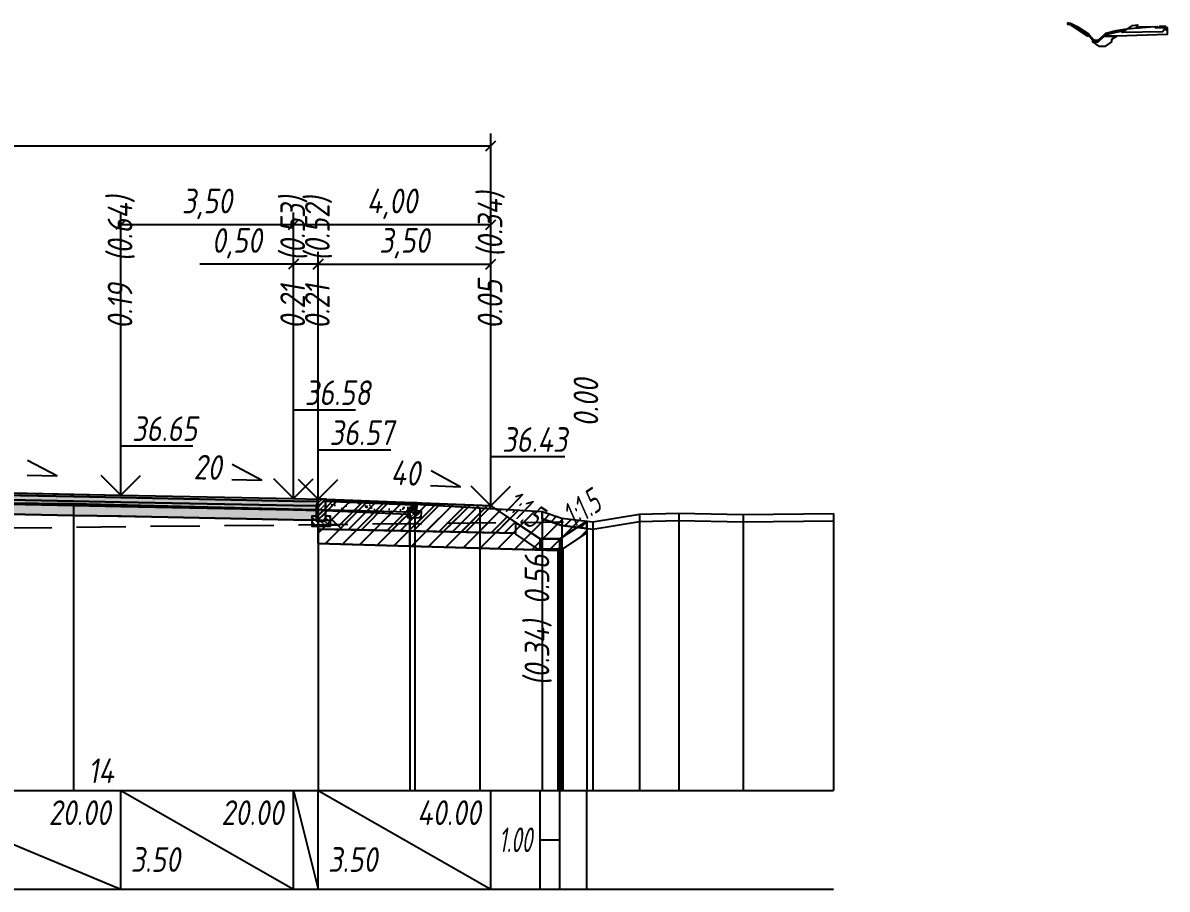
# Model space of a CAD drawing. Extents: x -717 to 1451, y -133302 to 233.
# Drawn here: x -192.4 to -76.5, y -111050.1 to -110962.2 of the extents above; entities that cross this region are included whole.
import ezdxf
from ezdxf.enums import TextEntityAlignment as Align

# ---------------------------------------------------------------- set-up
doc = ezdxf.new("R2010")
doc.units = 0
doc.linetypes.add('штриховая', pattern=[0.75, 0.5, -0.25])
for name, color, linetype in [('Интерполированный поперечник', 2, 'Continuous'), ('КОД_399', 252, 'Continuous'), ('Код_514', 1, 'Continuous'), ('Контур_0', 7, 'Continuous'), ('Контур_2521', 7, 'Continuous'), ('Контур_2564', 7, 'Continuous'), ('Контур_2660', 7, 'Continuous'), ('Контур_2665', 7, 'Continuous'), ('Контур_400', 7, 'Continuous'), ('Контур_508', 7, 'Continuous'), ('Контур_512', 7, 'Continuous'), ('Контур_513', 7, 'Continuous'), ('Контур_818', 7, 'Continuous'), ('Красный поперечник', 1, 'Continuous'), ('Объём_2501', 7, 'Continuous'), ('Объём_2564', 7, 'Continuous'), ('Объём_2650', 7, 'Continuous'), ('Объём_2660', 7, 'Continuous'), ('Объём_2661', 7, 'Continuous'), ('Объём_2662', 7, 'Continuous'), ('Объём_2663', 7, 'Continuous'), ('Объём_2664', 7, 'Continuous'), ('Объём_2665', 7, 'Continuous'), ('Объём_2666', 7, 'Continuous'), ('Объём_2667', 7, 'Continuous'), ('Объём_2668', 7, 'Continuous'), ('Объём_2669', 7, 'Continuous'), ('Объём_2675', 7, 'Continuous'), ('Откосы', 7, 'Continuous'), ('Отметки покрытия', 7, 'Continuous'), ('Рабочие отметки', 7, 'Continuous'), ('Рабочие отметки доп.', 7, 'Continuous'), ('Слои выравнивания', 7, 'Continuous'), ('Таблица', 7, 'Continuous'), ('Уклоны проезжей части', 7, 'Continuous'), ('Черный поперечник', 3, 'Continuous')]:
    doc.layers.add(name, color=color, linetype=linetype)
for name, color, linetype, true_color in [('Контур_2540', 2, 'Continuous', 0xffff00), ('Контур_2560', 2, 'Continuous', 0xffff00), ('Контур_2561', 7, 'Continuous', 0xff8040), ('Контур_2562', 3, 'Continuous', 0x00ff00), ('Контур_2563', 7, 'Continuous', 0xff8000), ('Контур_2570', 7, 'Continuous', 0x80ff00), ('Контур_2583', 3, 'Continuous', 0x00ff00), ('Контур_2584', 3, 'Continuous', 0x00ff00), ('Контур_2725', 7, 'Continuous', 0x323232), ('Контур_2736', 4, 'Continuous', 0x00ffff), ('Контур_2737', 4, 'Continuous', 0x00ffff), ('Контур_2738', 4, 'Continuous', 0x00ffff), ('Контур_2739', 4, 'Continuous', 0x00ffff), ('Контур_2741', 4, 'Continuous', 0x00ffff), ('Контур_2742', 4, 'Continuous', 0x00ffff), ('Контур_2743', 4, 'Continuous', 0x00ffff), ('Контур_2744', 7, 'Continuous', 0xa4ffff), ('Контур_2745', 7, 'Continuous', 0xa4ffff), ('Контур_2747', 4, 'Continuous', 0x00ffff), ('Контур_2748', 4, 'Continuous', 0x00ffff), ('Контур_2749', 4, 'Continuous', 0x00ffff), ('Контур_2750', 4, 'Continuous', 0x00ffff), ('Контур_2751', 4, 'Continuous', 0x00ffff), ('Контур_2752', 4, 'Continuous', 0x00ffff), ('Контур_2760', 7, 'Continuous', 0x323232), ('Контур_2761', 7, 'Continuous', 0x323232), ('Контур_2762', 7, 'Continuous', 0x323232), ('Контур_2763', 7, 'Continuous', 0x323232), ('Контур_402', 7, 'Continuous', 0xff6464), ('Контур_703', 4, 'Continuous', 0x00ffff), ('Контур_705', 4, 'Continuous', 0x00ffff), ('Контур_707', 4, 'Continuous', 0x00ffff), ('Контур_720', 131, 'Continuous', 0xaaffff), ('Объём_2520', 7, 'Continuous', 0x80ffff), ('Объём_2540', 2, 'Continuous', 0xffff00), ('Объём_2560', 2, 'Continuous', 0xffff00), ('Объём_2561', 7, 'Continuous', 0xff8040), ('Объём_2562', 3, 'Continuous', 0x00ff00), ('Объём_2563', 7, 'Continuous', 0xff8000), ('Объём_2570', 7, 'Continuous', 0x80ff00), ('Объём_2583', 3, 'Continuous', 0x00ff00), ('Объём_2584', 3, 'Continuous', 0x00ff00), ('Объём_2594', 3, 'Continuous', 0x00ff00), ('Объём_2598', 3, 'Continuous', 0x00ff00), ('Объём_2600', 7, 'Continuous', 0x808000), ('Объём_2620', 2, 'Continuous', 0xffff00), ('Объём_2746', 2, 'Continuous', 0xffff00)]:
    doc.layers.add(name, color=color, linetype=linetype, true_color=true_color)
doc.styles.get("Standard").update_dxf_attribs({"font": 'txt', "height": 2.5})
doc.styles.add('М', font='romand.shx', dxfattribs={"width": 0.8, "oblique": 10, "height": 2.5})
doc.dimstyles.new('ISO-25', dxfattribs={"dimtxt": 2.5, "dimasz": 2.5, "dimexe": 1.25, "dimexo": 0.625, "dimtad": 1, "dimtxsty": 'Standard', "dimcen": 2.5, "dimadec": 0, "dimazin": 0, "dimtfac": 1, "dimtmove": 0, "dimatfit": 3, "dimfxl": 1, "dimarcsym": 0})
pattern_1 = [(45, (-386.9157, 53.9491), (-0.898025612, 0.898025612), [])]

# ---------------------------------------------------------------- blocks, each defined once
blk = doc.blocks.new('_Oblique')
at = {"color": 0, "linetype": 'ByBlock', "lineweight": -2}
blk.add_line((-0.5, -0.5), (0.5, 0.5), dxfattribs=at)
blk = doc.blocks.new('*D2272')
at = {"color": 0, "lineweight": -2, "transparency": 16777216}
for p, q in [((-162.51, -111009.94), (-162.51, -110985.44)), ((-145.01, -111010.64), (-145.01, -110985.44)), ((-162.51, -110986.69), (-145.01, -110986.69))]:
    blk.add_line(p, q, dxfattribs=at)
at = {"layer": 'Defpoints', "color": 0, "transparency": 16777216}
for p in [(-145.01, -110986.69), (-162.51, -111010.57), (-145.01, -111011.27)]:
    blk.add_point(p, dxfattribs=at)
at = {"color": 0, "lineweight": -2, "transparency": 16777216, "rotation": 180}
blk.add_blockref('_Oblique', (-162.51, -110986.69), dxfattribs=at)
at = {"color": 0, "lineweight": -2, "transparency": 16777216}
blk.add_blockref('_Oblique', (-145.01, -110986.69), dxfattribs=at)
at = {"color": 0, "transparency": 16777216, "insert": (-153.76, -110984.58), "char_height": 2.5, "width": 9.5833, "attachment_point": 5, "style": 'М'}
blk.add_mtext('3,50', dxfattribs=at)
blk = doc.blocks.new('*D2274')
at = {"color": 0, "lineweight": -2, "transparency": 16777216}
for p, q in [((-165.01, -111009.89), (-165.01, -110985.44)), ((-162.51, -111009.94), (-162.51, -110985.44)), ((-165.01, -110986.69), (-174.49, -110986.69)), ((-162.51, -110986.69), (-165.01, -110986.69))]:
    blk.add_line(p, q, dxfattribs=at)
at = {"layer": 'Defpoints', "color": 0, "transparency": 16777216}
for p in [(-162.51, -110986.69), (-165.01, -111010.52), (-162.51, -111010.57)]:
    blk.add_point(p, dxfattribs=at)
at = {"color": 0, "lineweight": -2, "transparency": 16777216, "rotation": 180}
blk.add_blockref('_Oblique', (-165.01, -110986.69), dxfattribs=at)
at = {"color": 0, "lineweight": -2, "transparency": 16777216}
blk.add_blockref('_Oblique', (-162.51, -110986.69), dxfattribs=at)
at = {"color": 0, "transparency": 16777216, "insert": (-170.73, -110984.58), "char_height": 2.5, "width": 9.1667, "attachment_point": 5, "style": 'М'}
blk.add_mtext('0,50', dxfattribs=at)
blk = doc.blocks.new('*D2276')
at = {"color": 0, "lineweight": -2, "transparency": 16777216}
for p, q in [((-182.51, -111009.54), (-182.51, -110981.44)), ((-165.01, -111009.89), (-165.01, -110981.44)), ((-165.01, -110982.69), (-182.51, -110982.69))]:
    blk.add_line(p, q, dxfattribs=at)
at = {"layer": 'Defpoints', "color": 0, "transparency": 16777216}
for p in [(-182.51, -110982.69), (-182.51, -111010.17), (-165.01, -111010.52)]:
    blk.add_point(p, dxfattribs=at)
at = {"color": 0, "lineweight": -2, "transparency": 16777216, "rotation": 180}
blk.add_blockref('_Oblique', (-182.51, -110982.69), dxfattribs=at)
at = {"color": 0, "lineweight": -2, "transparency": 16777216}
blk.add_blockref('_Oblique', (-165.01, -110982.69), dxfattribs=at)
at = {"color": 0, "transparency": 16777216, "insert": (-173.76, -110980.58), "char_height": 2.5, "width": 9.5833, "attachment_point": 5, "style": 'М'}
blk.add_mtext('3,50', dxfattribs=at)
blk = doc.blocks.new('*D2277')
at = {"color": 0, "lineweight": -2, "transparency": 16777216}
for p, q in [((-165.01, -111009.89), (-165.01, -110981.44)), ((-145.01, -111010.64), (-145.01, -110981.44)), ((-145.01, -110982.69), (-165.01, -110982.69))]:
    blk.add_line(p, q, dxfattribs=at)
at = {"layer": 'Defpoints', "color": 0, "transparency": 16777216}
for p in [(-165.01, -110982.69), (-165.01, -111010.52), (-145.01, -111011.27)]:
    blk.add_point(p, dxfattribs=at)
at = {"color": 0, "lineweight": -2, "transparency": 16777216, "rotation": 180}
blk.add_blockref('_Oblique', (-165.01, -110982.69), dxfattribs=at)
at = {"color": 0, "lineweight": -2, "transparency": 16777216}
blk.add_blockref('_Oblique', (-145.01, -110982.69), dxfattribs=at)
at = {"color": 0, "transparency": 16777216, "insert": (-155.01, -110980.58), "char_height": 2.5, "width": 9.1667, "attachment_point": 5, "style": 'М'}
blk.add_mtext('4,00', dxfattribs=at)
blk = doc.blocks.new('*D2279')
at = {"color": 0, "lineweight": -2, "transparency": 16777216}
for p, q in [((-257.47, -111010.22), (-257.47, -110973.44)), ((-145.01, -111010.64), (-145.01, -110973.44)), ((-257.47, -110974.69), (-145.01, -110974.69))]:
    blk.add_line(p, q, dxfattribs=at)
at = {"layer": 'Defpoints', "color": 0, "transparency": 16777216}
for p in [(-145.01, -110974.69), (-257.47, -111010.85), (-145.01, -111011.27)]:
    blk.add_point(p, dxfattribs=at)
at = {"color": 0, "lineweight": -2, "transparency": 16777216, "rotation": 180}
blk.add_blockref('_Oblique', (-257.47, -110974.69), dxfattribs=at)
at = {"color": 0, "lineweight": -2, "transparency": 16777216}
blk.add_blockref('_Oblique', (-145.01, -110974.69), dxfattribs=at)
at = {"color": 0, "transparency": 16777216, "insert": (-201.24, -110972.58), "char_height": 2.5, "width": 12.5, "attachment_point": 5, "style": 'М'}
blk.add_mtext('22,49', dxfattribs=at)
blk = doc.blocks.new('Тротуар1')
at = {"linetype": 'Continuous', "lineweight": 13}
h = blk.add_hatch(dxfattribs=at)
h.set_pattern_fill('ANSI35', scale=5, angle=90)
h.set_pattern_definition([(135, (-1541.6927, -4801.9416), (-0.88388348, -0.88388348), []), (135, (-1541.6927, -4801.0577), (-0.88388348, -0.88388348), [1.5625, -0.3125, 0, -0.3125])])
h.paths.add_polyline_path([(-16.72, -1.24), (-17.72, -1.24), (-17.72, -2.24), (-18.52, -2.24), (-18.52, -1.85), (-19.52, -1.89), (-19.52, -3.24), (-16.72, -3.24)])
h = blk.add_hatch(dxfattribs=at)
h.set_pattern_fill('ANSI35', scale=5)
h.set_pattern_definition([(45, (-1541.6927, -4800.4416), (-0.88388348, 0.88388348), []), (45, (-1540.8088, -4800.4416), (-0.88388348, 0.88388348), [1.5625, -0.3125, 0, -0.3125])])
h.paths.add_polyline_path([(-17.72, -0.24), (-18.52, -0.24), (-18.52, -2.24), (-17.72, -2.24)])
at = {"linetype": 'Continuous'}
h = blk.add_hatch(dxfattribs=at)
h.set_pattern_fill('ANSI31', color=256, scale=15, angle=45, style=0)
h.set_pattern_definition([(90, (-1932.1888, -4954.235), (-1.875, 3e-16), [])])
h.paths.add_polyline_path([(0, 0), (-17.72, -0.24), (-17.71, -0.63), (-11.04, -0.58), (0, -0.4)])
at = {"layer": 'КОД_399'}
h = blk.add_hatch(dxfattribs=at)
h.set_pattern_fill('AR-CONC', scale=0.7, angle=45, style=0)
h.set_pattern_definition([(95, (-1932.189, -4954.235), (3.860864, 3.2396496), [0.525, -5.775]), (40, (-1932.189, -4954.235), (-4.409945, 3.036377), [0.42, -4.62]), (145.45144, (-1931.867, -4953.965), (-0.549081, 6.2760265), [0.4461813, -4.907995]), (91.1842, (-1933.179, -4953.245), (6.101854, 4.4632964), [0.7875, -8.6625]), (141.63564, (-1932.67, -4952.873), (-0.1953, 9.447982), [0.669272, -7.361996]), (36.18416, (-1933.179, -4953.245), (-0.1953, 9.447982), [0.63, -6.93]), (66, (-1932.4363, -4952.9975), (4.947401, 0.9616773), [0.525, -5.775]), (11, (-1932.4363, -4952.9975), (-2.38496, 4.793659), [0.42, -4.62]), (116.45144, (-1932.024, -4952.9174), (2.562441, 5.7553363), [0.4461813, -4.907995]), (82.5, (-1932.1888, -4954.235), (-1.5875523, 1.7079287), [0, -4.564, 0, -4.69, 0, -4.6375]), (52.5, (-1932.1888, -4954.235), (-0.6501106, 3.2543661), [0, -2.674, 0, -4.459, 0, -1.7675]), (12.5, (-1933.2926, -4955.3388), (2.7539272, 2.5306453), [0, -1.75, 0, -5.46, 0, -7.245]), (2.5, (-1933.7876, -4955.8337), (2.3911299, 3.3821186), [0, -2.275, 0, -3.626, 0, -5.145])])
h.paths.add_polyline_path([(0, -0.4), (-17.71, -0.63), (-17.72, -1.24), (-16.71, -1.24), (-16.72, -2.62), (-0.07, -2.41)])
at = {"linetype": 'Continuous'}
blk.add_lwpolyline([(-17.72, -1.24), (-16.72, -1.24), (-16.72, -3.24), (-19.52, -3.24), (-19.52, -1.89), (-18.52, -1.85)], dxfattribs=at)
at = {"color": 7, "lineweight": 30}
for points in [[(-18.52, -0.24), (-18.52, -2.24), (-17.72, -2.24), (-17.72, -0.24), (-18.52, -0.24)], [(-8.6, -0.53), (0, -0.4)]]:
    blk.add_lwpolyline(points, dxfattribs=at)
for points in [[(0, 0), (-17.72, -0.24), (-17.72, -0.63), (0, -0.4)], [(0, -0.4), (-17.71, -0.63), (-17.72, -1.24), (-16.71, -1.24), (-16.72, -2.62), (-0.07, -2.39)]]:
    blk.add_lwpolyline(points, close=True)
blk = doc.blocks.new('БР100.30.18')
at = {"linetype": 'Continuous', "lineweight": 13}
h = blk.add_hatch(dxfattribs=at)
h.set_pattern_fill('ANSI35', scale=5)
h.set_pattern_definition([(45, (-1504.996, -4799.2297), (-0.88388348, 0.88388348), []), (45, (-1504.1121, -4799.2297), (-0.88388348, 0.88388348), [1.5625, -0.3125, 0, -0.3125])])
h.paths.add_polyline_path([(0.3, 3.47), (1.8, 3.47), (1.8, -1.03), (0, -1.03), (0, 1.97)])
h = blk.add_hatch(dxfattribs=at)
h.set_pattern_fill('ANSI35', scale=5, angle=90)
h.set_pattern_definition([(135, (-1504.996, -4800.7297), (-0.88388348, -0.88388348), []), (135, (-1504.996, -4799.8458), (-0.88388348, -0.88388348), [1.5625, -0.3125, 0, -0.3125])])
h.paths.add_polyline_path([(-1, -0.03), (0, -0.03), (0, -1.03), (1.8, -1.03), (1.8, -0.03), (2.8, -0.03), (2.8, -2.03), (-1, -2.03)])
at = {"color": 7, "lineweight": 30}
blk.add_lwpolyline([(1.8, -1.03), (0, -1.03), (0, 1.97), (0.3, 3.47), (1.8, 3.47)], close=True, dxfattribs=at)
at = {"linetype": 'Continuous'}
blk.add_lwpolyline([(0, -0.03), (-1, -0.03), (-1, -2.03), (2.8, -2.03), (2.8, -0.03), (1.8, -0.03)], dxfattribs=at)

msp = doc.modelspace()

# ---------------------------------------------------------------- hatches: boundary and pattern name
at = {"layer": 'Объём_2563'}
h = msp.add_hatch(dxfattribs=at)
h.set_pattern_fill('ANSI31', color=256, scale=0.3)
h.set_pattern_definition([(45, (-386.9157, 53.9491), (-0.673519209, 0.673519209), [])])
h.paths.add_polyline_path([(-142.503, -111013.956), (-160.09, -111013.605), (-161.009, -111012.686), (-162.509, -111012.656), (-162.509, -111010.506), (-145.009, -111011.206), (-142.503, -111012.877)])
at = {"layer": 'Объём_2570'}
h = msp.add_hatch(dxfattribs=at)
h.set_pattern_fill('ANSI31', color=256, scale=0.2)
h.set_pattern_definition([(45, (-386.91566, 53.9491), (-0.449012806, 0.449012806), [])])
h.paths.add_polyline_path([(-137.805, -111012.427), (-135.297, -111012.732), (-135.297, -111013.482), (-137.805, -111013.177), (-139.812, -111012.5), (-139.812, -111011.75)])
at = {"layer": 'Объём_2600'}
h = msp.add_hatch(dxfattribs=at)
h.set_pattern_fill('ANSI31', color=6, scale=0.4)
h.set_pattern_definition(pattern_1)
h.paths.add_polyline_path([(-142.503, -111013.956), (-160.09, -111013.605), (-161.009, -111012.686), (-162.509, -111012.656), (-162.509, -111010.506), (-145.009, -111011.206), (-142.503, -111012.877)])
h = msp.add_hatch(dxfattribs=at)
h.set_pattern_fill('ANSI31', color=6, scale=0.4)
h.set_pattern_definition(pattern_1)
h.paths.add_polyline_path([(-137.706, -111015.539), (-138.231, -111015.539), (-138.231, -111015.724), (-162.509, -111014.996), (-162.509, -111011.561), (-153.219, -111011.785), (-152.719, -111011.034), (-146.138, -111011.407), (-139.812, -111011.75), (-139.812, -111012.5), (-137.805, -111013.177), (-135.297, -111013.482), (-135.297, -111013.934)])
at = {"layer": 'Слои выравнивания'}
for color, points in [(2, [(-206.491, -111009.627), (-205.786, -111009.641), (-205.23, -111009.652), (-187.306, -111010.01), (-182.509, -111010.106), (-165.009, -111010.456), (-162.509, -111010.506), (-162.509, -111010.756), (-165.009, -111010.706), (-182.509, -111010.356), (-187.306, -111010.26), (-205.23, -111009.902), (-205.786, -111009.891), (-206.491, -111009.877)]), (3, [(-206.491, -111009.877), (-205.786, -111009.891), (-205.23, -111009.902), (-187.306, -111010.26), (-182.509, -111010.356), (-165.009, -111010.706), (-162.509, -111010.756), (-162.509, -111011.206), (-165.009, -111011.156), (-182.509, -111010.806), (-187.306, -111010.71), (-205.23, -111010.352), (-205.786, -111010.341), (-206.491, -111010.327)]), (4, [(-206.491, -111010.327), (-205.786, -111010.341), (-205.23, -111010.352), (-187.306, -111010.71), (-182.509, -111010.806), (-165.009, -111011.156), (-162.509, -111011.206), (-162.509, -111011.656), (-165.009, -111011.606), (-182.509, -111011.256), (-187.306, -111011.16), (-205.23, -111010.802), (-205.786, -111010.791), (-206.491, -111010.777)]), (5, [(-206.491, -111010.777), (-205.786, -111010.791), (-205.23, -111010.802), (-187.306, -111011.16), (-182.509, -111011.256), (-165.009, -111011.606), (-162.509, -111011.656), (-162.509, -111012.656), (-165.009, -111012.606), (-182.509, -111012.256), (-187.306, -111012.16), (-205.23, -111011.802), (-205.786, -111011.791), (-206.491, -111011.777)])]:
    msp.add_hatch(color=color, dxfattribs=at).paths.add_polyline_path(points)

# ---------------------------------------------------------------- linework, layer by layer
at = {"layer": 'Интерполированный поперечник', "linetype": 'штриховая', "ltscale": 10, "flags": 128}
msp.add_lwpolyline([(-284.496, -111014.381), (-137.646, -111012.826)], dxfattribs=at)
at = {"layer": 'Код_514'}
for p, q in [((-206.491, -111040.051), (-182.509, -111050.051)), ((-182.509, -111050.051), (-182.509, -111040.051)), ((-182.509, -111040.051), (-165.009, -111050.051)), ((-165.009, -111050.051), (-165.009, -111040.051)), ((-165.009, -111040.051), (-162.509, -111050.051)), ((-162.509, -111050.051), (-162.509, -111040.051)), ((-162.509, -111040.051), (-145.009, -111050.051)), ((-145.009, -111050.051), (-145.009, -111040.051)), ((-140.009, -111050.051), (-140.009, -111040.051)), ((-138.009, -111050.051), (-138.009, -111040.051)), ((-135.297, -111050.051), (-135.297, -111040.051)), ((-140.009, -111045.051), (-138.009, -111045.051))]:
    msp.add_line(p, q, dxfattribs=at)
at = {"layer": 'Контур_0', "flags": 128}
for points in [[(-145.009, -111011.206), (-142.503, -111012.877), (-142.503, -111012.877), (-142.503, -111012.877), (-142.503, -111012.877), (-142.503, -111012.877), (-142.503, -111012.877), (-142.503, -111012.877), (-142.503, -111012.877), (-142.503, -111012.877), (-142.503, -111012.877), (-142.503, -111012.877), (-142.503, -111012.877), (-142.503, -111012.877), (-142.503, -111012.877), (-140.009, -111014.539)], [(-145.009, -111011.206), (-142.503, -111012.877), (-142.503, -111012.877), (-142.503, -111012.877), (-142.503, -111012.877), (-142.503, -111012.877), (-142.503, -111012.877), (-142.503, -111012.877), (-142.503, -111012.877), (-142.503, -111012.877), (-142.503, -111012.877), (-142.503, -111012.877), (-142.503, -111012.877), (-142.503, -111012.877), (-142.503, -111012.877), (-140.009, -111014.539), (-138.009, -111014.539), (-135.297, -111012.732), (-135.297, -111012.732), (-135.297, -111012.732), (-135.297, -111012.732), (-135.297, -111012.732), (-135.297, -111012.732), (-135.297, -111012.732), (-135.297, -111012.732), (-135.297, -111012.732), (-135.297, -111012.732), (-135.297, -111012.732), (-135.297, -111012.732), (-135.297, -111012.732)], [(-162.509, -111013.556), (-162.509, -111012.656), (-161.009, -111012.686), (-160.09, -111013.605), (-162.509, -111013.556), (-162.509, -111013.556)], [(-162.509, -111012.656), (-161.009, -111012.686), (-160.09, -111013.605), (-142.503, -111013.956)]]:
    msp.add_lwpolyline(points, dxfattribs=at)
at = {"layer": 'Контур_2521', "color": 250, "flags": 128}
msp.add_lwpolyline([(-162.509, -111013.106), (-160.549, -111013.146)], dxfattribs=at)
at = {"layer": 'Контур_2540', "flags": 128}
msp.add_lwpolyline([(-142.503, -111014.079), (-140.312, -111015.539), (-138.509, -111015.539), (-138.231, -111015.724), (-162.509, -111014.996), (-162.509, -111013.556), (-142.503, -111013.956), (-142.503, -111014.079), (-142.503, -111014.079)], dxfattribs=at)
at = {"layer": 'Контур_2560', "flags": 128}
msp.add_lwpolyline([(-162.509, -111010.506), (-145.009, -111011.206), (-145.009, -111011.206), (-145.009, -111011.206)], dxfattribs=at)
at = {"layer": 'Контур_2561', "flags": 128}
msp.add_lwpolyline([(-162.509, -111010.506), (-162.509, -111010.506), (-145.009, -111011.206), (-145.009, -111011.206), (-162.509, -111010.506)], dxfattribs=at)
at = {"layer": 'Контур_2562', "flags": 128}
msp.add_lwpolyline([(-145.009, -111011.206), (-145.009, -111011.206), (-145.009, -111011.206), (-145.009, -111011.206), (-145.009, -111011.206)], dxfattribs=at)
at = {"layer": 'Контур_2563', "flags": 128}
msp.add_lwpolyline([(-142.503, -111013.956), (-160.09, -111013.605), (-161.009, -111012.686), (-162.509, -111012.656), (-162.509, -111010.506), (-145.009, -111011.206), (-142.503, -111012.877), (-142.503, -111013.956), (-142.503, -111013.956)], dxfattribs=at)
at = {"layer": 'Контур_2564', "flags": 128}
msp.add_lwpolyline([(-162.509, -111010.506), (-145.009, -111011.206)], dxfattribs=at)
at = {"layer": 'Контур_2570', "flags": 128}
msp.add_lwpolyline([(-205.23, -111010.784), (-187.306, -111010.963), (-153.219, -111011.785), (-152.719, -111011.034), (-146.138, -111011.407), (-139.812, -111011.75), (-139.812, -111012.5), (-137.805, -111013.177), (-134.676, -111013.557), (-134.676, -111013.557), (-129.938, -111012.774), (-125.949, -111012.669), (-119.438, -111012.823), (-110.297, -111012.71)], dxfattribs=at)
at = {"layer": 'Контур_2583', "flags": 128}
for points in [[(-140.009, -111014.539), (-142.503, -111012.877), (-142.503, -111014.079), (-140.312, -111015.539), (-140.009, -111015.539), (-140.009, -111014.539)], [(-135.297, -111013.934), (-135.297, -111012.732), (-138.009, -111014.539), (-138.009, -111015.539), (-137.706, -111015.539), (-135.297, -111013.934)]]:
    msp.add_lwpolyline(points, dxfattribs=at)
at = {"layer": 'Контур_2584', "flags": 128}
msp.add_lwpolyline([(-140.009, -111014.539), (-140.009, -111015.539), (-138.009, -111015.539), (-138.009, -111014.539), (-140.009, -111014.539)], dxfattribs=at)
at = {"layer": 'Контур_2660', "flags": 128}
msp.add_lwpolyline([(-162.509, -111014.996), (-138.231, -111015.724)], dxfattribs=at)
at = {"layer": 'Контур_2665', "flags": 128}
msp.add_lwpolyline([(-145.009, -111011.206), (-145.009, -111011.206)], dxfattribs=at)
at = {"layer": 'Контур_2725', "flags": 128}
msp.add_lwpolyline([(-250.473, -111012.656), (-247.973, -111012.606), (-237.651, -111012.4), (-230.473, -111012.256), (-209.86, -111011.844), (-206.491, -111011.777), (-205.786, -111011.791), (-205.23, -111011.802), (-187.306, -111012.16), (-182.509, -111012.256), (-165.009, -111012.606), (-162.509, -111012.656)], dxfattribs=at)
at = {"layer": 'Контур_2736', "flags": 128}
for points in [[(-145.009, -111011.206), (-142.503, -111012.877)], [(-142.503, -111012.877), (-140.009, -111014.539)]]:
    msp.add_lwpolyline(points, dxfattribs=at)
at = {"layer": 'Контур_2737', "flags": 128}
msp.add_lwpolyline([(-142.503, -111012.877), (-142.503, -111012.877)], dxfattribs=at)
at = {"layer": 'Контур_2738', "flags": 128}
msp.add_lwpolyline([(-142.503, -111012.877), (-142.503, -111012.877)], dxfattribs=at)
at = {"layer": 'Контур_2739', "flags": 128}
msp.add_lwpolyline([(-142.503, -111012.877), (-142.503, -111012.877)], dxfattribs=at)
at = {"layer": 'Контур_2741', "flags": 128}
msp.add_lwpolyline([(-135.297, -111012.732), (-135.297, -111012.732)], dxfattribs=at)
at = {"layer": 'Контур_2742', "flags": 128}
msp.add_lwpolyline([(-135.297, -111012.732), (-135.297, -111012.732)], dxfattribs=at)
at = {"layer": 'Контур_2743', "flags": 128}
msp.add_lwpolyline([(-135.297, -111012.732), (-135.297, -111012.732)], dxfattribs=at)
at = {"layer": 'Контур_2744', "flags": 128}
msp.add_lwpolyline([(-135.297, -111012.732), (-135.297, -111012.732)], dxfattribs=at)
msp.add_lwpolyline([(-135.297, -111012.732), (-135.297, -111012.732)], dxfattribs=at)
msp.add_lwpolyline([(-135.297, -111012.732), (-135.297, -111012.732)], dxfattribs=at)
msp.add_lwpolyline([(-135.297, -111012.732), (-135.297, -111012.732)], dxfattribs=at)
msp.add_lwpolyline([(-135.297, -111012.732), (-135.297, -111012.732)], dxfattribs=at)
msp.add_lwpolyline([(-135.297, -111012.732), (-135.297, -111012.732)], dxfattribs=at)
at = {"layer": 'Контур_2745', "flags": 128}
msp.add_lwpolyline([(-142.503, -111012.877), (-142.503, -111012.877)], dxfattribs=at)
msp.add_lwpolyline([(-142.503, -111012.877), (-142.503, -111012.877)], dxfattribs=at)
msp.add_lwpolyline([(-142.503, -111012.877), (-142.503, -111012.877)], dxfattribs=at)
msp.add_lwpolyline([(-142.503, -111012.877), (-142.503, -111012.877)], dxfattribs=at)
msp.add_lwpolyline([(-142.503, -111012.877), (-142.503, -111012.877)], dxfattribs=at)
msp.add_lwpolyline([(-142.503, -111012.877), (-142.503, -111012.877)], dxfattribs=at)
at = {"layer": 'Контур_2747', "flags": 128}
msp.add_lwpolyline([(-142.503, -111012.877), (-142.503, -111012.877)], dxfattribs=at)
at = {"layer": 'Контур_2748', "flags": 128}
msp.add_lwpolyline([(-142.503, -111012.877), (-142.503, -111012.877)], dxfattribs=at)
at = {"layer": 'Контур_2749', "flags": 128}
msp.add_lwpolyline([(-142.503, -111012.877), (-142.503, -111012.877)], dxfattribs=at)
at = {"layer": 'Контур_2750', "flags": 128}
msp.add_lwpolyline([(-135.297, -111012.732), (-135.297, -111012.732)], dxfattribs=at)
at = {"layer": 'Контур_2751', "flags": 128}
msp.add_lwpolyline([(-135.297, -111012.732), (-135.297, -111012.732)], dxfattribs=at)
at = {"layer": 'Контур_2752', "flags": 128}
msp.add_lwpolyline([(-135.297, -111012.732), (-135.297, -111012.732)], dxfattribs=at)
at = {"layer": 'Контур_2760', "flags": 128}
msp.add_lwpolyline([(-250.473, -111010.506), (-247.973, -111010.456), (-237.651, -111010.25), (-230.473, -111010.106), (-209.86, -111009.694), (-206.491, -111009.627), (-205.786, -111009.641), (-205.23, -111009.652), (-187.306, -111010.01), (-182.509, -111010.106), (-165.009, -111010.456), (-162.509, -111010.506)], dxfattribs=at)
at = {"layer": 'Контур_2761', "flags": 128}
msp.add_lwpolyline([(-250.473, -111010.756), (-247.973, -111010.706), (-237.651, -111010.5), (-230.473, -111010.356), (-209.86, -111009.944), (-206.491, -111009.877), (-205.786, -111009.891), (-205.23, -111009.902), (-187.306, -111010.26), (-182.509, -111010.356), (-165.009, -111010.706), (-162.509, -111010.756)], dxfattribs=at)
at = {"layer": 'Контур_2762', "flags": 128}
msp.add_lwpolyline([(-250.473, -111011.206), (-247.973, -111011.156), (-237.651, -111010.95), (-230.473, -111010.806), (-209.86, -111010.394), (-206.491, -111010.327), (-205.786, -111010.341), (-205.23, -111010.352), (-187.306, -111010.71), (-182.509, -111010.806), (-165.009, -111011.156), (-162.509, -111011.206)], dxfattribs=at)
at = {"layer": 'Контур_2763', "flags": 128}
msp.add_lwpolyline([(-250.473, -111011.656), (-247.973, -111011.606), (-237.651, -111011.4), (-230.473, -111011.256), (-209.86, -111010.844), (-206.491, -111010.777), (-205.786, -111010.791), (-205.23, -111010.802), (-187.306, -111011.16), (-182.509, -111011.256), (-165.009, -111011.606), (-162.509, -111011.656)], dxfattribs=at)
at = {"layer": 'Контур_400', "flags": 128}
msp.add_lwpolyline([(-206.491, -111009.627), (-182.509, -111010.106), (-165.009, -111010.456), (-165.009, -111010.456), (-165.009, -111010.456), (-165.009, -111010.456), (-165.009, -111010.456), (-165.009, -111010.456), (-162.509, -111010.506)], dxfattribs=at)
at = {"layer": 'Контур_402', "flags": 128}
msp.add_lwpolyline([(-264.416, -111015.414), (-250.473, -111014.996), (-250.473, -111012.656), (-206.491, -111011.777), (-162.509, -111012.656), (-162.509, -111014.996), (-138.231, -111015.724)], dxfattribs=at)
at = {"layer": 'Контур_508', "flags": 128}
msp.add_lwpolyline([(-281.916, -111014.354), (-277.12, -111017.551), (-277.12, -111018.753), (-273.673, -111021.051), (-273.37, -111021.051), (-271.37, -111021.051), (-271.067, -111021.051), (-267.62, -111018.753), (-267.62, -111017.551), (-264.416, -111015.414), (-250.473, -111014.996), (-250.473, -111012.656), (-206.491, -111011.777), (-162.509, -111012.656), (-162.509, -111014.996), (-138.231, -111015.724), (-138.231, -111015.539), (-138.009, -111015.539), (-137.706, -111015.539), (-135.297, -111013.934)], dxfattribs=at)
at = {"layer": 'Контур_512', "flags": 128}
msp.add_lwpolyline([(-162.509, -111014.996), (-138.231, -111015.724), (-138.231, -111015.539), (-138.009, -111015.539), (-137.706, -111015.539), (-135.297, -111013.934)], dxfattribs=at)
at = {"layer": 'Контур_513', "flags": 128}
msp.add_lwpolyline([(-281.916, -111014.354), (-277.12, -111017.551), (-277.12, -111018.753), (-273.673, -111021.051), (-273.37, -111021.051), (-271.37, -111021.051), (-271.067, -111021.051), (-267.62, -111018.753), (-267.62, -111017.551), (-264.416, -111015.414), (-250.473, -111014.996), (-250.473, -111012.656), (-206.491, -111011.777), (-162.509, -111012.656), (-162.509, -111014.996), (-138.231, -111015.724), (-138.231, -111015.539), (-138.009, -111015.539), (-137.706, -111015.539), (-135.297, -111013.934)], dxfattribs=at)
at = {"layer": 'Контур_703', "flags": 128}
msp.add_lwpolyline([(-145.009, -111011.206), (-142.503, -111012.877)], dxfattribs=at)
at = {"layer": 'Контур_705', "flags": 128}
msp.add_lwpolyline([(-142.503, -111012.877), (-142.503, -111012.877)], dxfattribs=at)
at = {"layer": 'Контур_707', "flags": 128}
msp.add_lwpolyline([(-138.009, -111014.539), (-135.297, -111012.732)], dxfattribs=at)
at = {"layer": 'Контур_720', "flags": 128}
msp.add_lwpolyline([(-140.009, -111014.539), (-138.009, -111014.539)], dxfattribs=at)
at = {"layer": 'Контур_818', "flags": 128}
msp.add_lwpolyline([(-281.916, -111015.402), (-281.773, -111015.24), (-281.531, -111015.188), (-281.531, -111015.188), (-281.442, -111015.069), (-276.347, -111013.75), (-272.051, -111012.982), (-272.051, -111012.232), (-267.308, -111011.855), (-256.658, -111010.866), (-256.158, -111011.616), (-237.651, -111011.207), (-206.491, -111010.8), (-205.23, -111010.784), (-187.306, -111010.963), (-153.219, -111011.785), (-152.719, -111011.034), (-146.138, -111011.407), (-139.812, -111011.75), (-139.812, -111012.5), (-137.805, -111013.177), (-135.297, -111013.482)], dxfattribs=at)
at = {"layer": 'Красный поперечник'}
for p, q in [((-206.491, -111009.627), (-182.509, -111010.106)), ((-182.509, -111010.106), (-165.009, -111010.456)), ((-165.009, -111010.456), (-162.509, -111010.506)), ((-162.509, -111010.506), (-145.009, -111011.206)), ((-145.009, -111011.206), (-140.009, -111014.539)), ((-138.009, -111014.539), (-135.297, -111012.732)), ((-135.297, -111013.934), (-135.297, -111040.051)), ((-162.509, -111014.996), (-162.509, -111040.051)), ((-140.009, -111014.539), (-138.009, -111014.539)), ((-138.231, -111015.539), (-138.231, -111040.051)), ((-138.231, -111015.724), (-138.231, -111040.051)), ((-138.009, -111015.539), (-138.009, -111040.051)), ((-137.706, -111015.539), (-137.706, -111040.051))]:
    msp.add_line(p, q, dxfattribs=at)
at = {"layer": 'Объём_2501', "flags": 128}
msp.add_lwpolyline([(-206.491, -111009.627), (-182.509, -111010.106), (-165.009, -111010.456), (-165.009, -111010.456), (-165.009, -111010.456), (-165.009, -111010.456), (-165.009, -111010.456), (-165.009, -111010.456), (-162.509, -111010.506)], dxfattribs=at)
at = {"layer": 'Объём_2520', "color": 250, "flags": 128}
msp.add_lwpolyline([(-162.509, -111013.556), (-162.509, -111012.656), (-161.009, -111012.686), (-160.09, -111013.605), (-162.509, -111013.556), (-162.509, -111013.556)], dxfattribs=at)
at = {"layer": 'Объём_2540', "flags": 128}
msp.add_lwpolyline([(-142.503, -111014.079), (-140.312, -111015.539), (-138.509, -111015.539), (-138.231, -111015.724), (-162.509, -111014.996), (-162.509, -111013.556), (-142.503, -111013.956), (-142.503, -111014.079), (-142.503, -111014.079)], dxfattribs=at)
at = {"layer": 'Объём_2560', "flags": 128}
msp.add_lwpolyline([(-162.509, -111010.506), (-145.009, -111011.206), (-145.009, -111011.206), (-145.009, -111011.206)], dxfattribs=at)
at = {"layer": 'Объём_2561', "flags": 128}
msp.add_lwpolyline([(-162.509, -111010.506), (-162.509, -111010.506), (-145.009, -111011.206), (-145.009, -111011.206), (-162.509, -111010.506)], dxfattribs=at)
at = {"layer": 'Объём_2562', "flags": 128}
msp.add_lwpolyline([(-145.009, -111011.206), (-145.009, -111011.206), (-145.009, -111011.206), (-145.009, -111011.206), (-145.009, -111011.206)], dxfattribs=at)
at = {"layer": 'Объём_2563', "color": 250, "flags": 128}
for points in [[(-76.779, -110962.945), (-76.962, -110963.129), (-81.046, -110963.211), (-79.979, -110962.499), (-79.482, -110962.438), (-79.482, -110962.538), (-79.582, -110962.538), (-79.582, -110962.738), (-79.302, -110962.738), (-79.302, -110962.624), (-77.503, -110962.589), (-77.503, -110962.696), (-77.223, -110962.696), (-77.223, -110962.572), (-76.659, -110962.547), (-76.659, -110962.71), (-76.759, -110962.71), (-76.758, -110962.91), (-76.479, -110962.909), (-76.479, -110962.939), (-76.779, -110962.945), (-76.779, -110962.945)], [(-142.503, -111013.956), (-160.09, -111013.605), (-161.009, -111012.686), (-162.509, -111012.656), (-162.509, -111010.506), (-145.009, -111011.206), (-142.503, -111012.877), (-142.503, -111013.956), (-142.503, -111013.956)]]:
    msp.add_lwpolyline(points, dxfattribs=at)
at = {"layer": 'Объём_2564', "flags": 128}
msp.add_lwpolyline([(-162.509, -111010.506), (-145.009, -111011.206)], dxfattribs=at)
at = {"layer": 'Объём_2570', "flags": 128}
for points in [[(-80.794, -110963.005), (-81.653, -110963.158), (-82.673, -110963.422), (-82.69, -110963.446), (-82.739, -110963.456), (-82.858, -110963.591), (-83.473, -110964.148), (-83.857, -110964.148), (-84.019, -110964.024), (-84.429, -110963.485), (-85.581, -110962.731), (-86.257, -110962.4), (-86.541, -110962.379), (-86.541, -110962.229), (-86.257, -110962.25), (-85.581, -110962.581), (-84.429, -110963.335), (-84.019, -110963.874), (-83.857, -110963.998), (-83.473, -110963.998), (-82.858, -110963.441), (-82.739, -110963.306), (-82.69, -110963.296), (-82.673, -110963.272), (-81.653, -110963.008), (-80.794, -110962.855), (-80.794, -110963.005), (-80.794, -110963.005)], [(-137.805, -111012.427), (-135.297, -111012.732), (-135.297, -111013.482), (-137.805, -111013.177), (-139.812, -111012.5), (-139.812, -111011.75), (-137.805, -111012.427), (-137.805, -111012.427)]]:
    msp.add_lwpolyline(points, dxfattribs=at)
at = {"layer": 'Объём_2583', "flags": 128}
for points in [[(-140.009, -111014.539), (-142.503, -111012.877), (-142.503, -111014.079), (-140.312, -111015.539), (-140.009, -111015.539), (-140.009, -111014.539)], [(-135.297, -111013.934), (-135.297, -111012.732), (-138.009, -111014.539), (-138.009, -111015.539), (-137.706, -111015.539), (-135.297, -111013.934)]]:
    msp.add_lwpolyline(points, dxfattribs=at)
at = {"layer": 'Объём_2584', "flags": 128}
msp.add_lwpolyline([(-140.009, -111014.539), (-140.009, -111015.539), (-138.009, -111015.539), (-138.009, -111014.539), (-140.009, -111014.539)], dxfattribs=at)
at = {"layer": 'Объём_2594', "flags": 128}
for points in [[(-142.503, -111012.877), (-140.009, -111014.539)], [(-138.009, -111014.539), (-135.297, -111012.732)]]:
    msp.add_lwpolyline(points, dxfattribs=at)
at = {"layer": 'Объём_2598', "flags": 128}
msp.add_lwpolyline([(-140.009, -111014.539), (-138.009, -111014.539)], dxfattribs=at)
at = {"layer": 'Объём_2600', "flags": 128}
for points in [[(-86.541, -110962.379), (-86.541, -110962.229), (-86.288, -110962.398), (-86.541, -110962.379), (-86.541, -110962.379)], [(-84.019, -110964.024), (-84.195, -110963.793), (-84.007, -110963.918), (-84.007, -110964.033), (-84.019, -110964.024), (-84.019, -110964.024)]]:
    msp.add_lwpolyline(points, dxfattribs=at)
at = {"layer": 'Объём_2620', "flags": 128}
msp.add_lwpolyline([(-83.857, -110964.148), (-83.473, -110964.148), (-82.858, -110963.591), (-82.831, -110963.56), (-81.57, -110963.56), (-82.107, -110963.918), (-82.107, -110964.159), (-82.797, -110964.618), (-83.318, -110964.618), (-84.007, -110964.159), (-84.007, -110964.033), (-83.857, -110964.148), (-83.857, -110964.148)], dxfattribs=at)
at = {"layer": 'Объём_2650', "color": 6, "flags": 128}
for points in [[(-84.544, -110963.56), (-86.288, -110962.398), (-86.257, -110962.4), (-85.581, -110962.731), (-84.429, -110963.485), (-84.372, -110963.56), (-84.544, -110963.56), (-84.544, -110963.56)], [(-76.479, -110963.407), (-81.57, -110963.56), (-82.831, -110963.56), (-82.739, -110963.456), (-82.69, -110963.446), (-82.673, -110963.422), (-81.653, -110963.158), (-80.794, -110963.005), (-80.794, -110962.855), (-79.846, -110962.779), (-77.716, -110962.581), (-77.616, -110962.731), (-76.479, -110962.706), (-76.479, -110963.407), (-76.479, -110963.407)], [(-137.706, -111015.539), (-138.231, -111015.539), (-138.231, -111015.724), (-162.509, -111014.996), (-162.509, -111011.561), (-153.219, -111011.785), (-152.719, -111011.034), (-146.138, -111011.407), (-139.812, -111011.75), (-139.812, -111012.5), (-137.805, -111013.177), (-135.297, -111013.482), (-135.297, -111013.934), (-137.706, -111015.539), (-137.706, -111015.539)]]:
    msp.add_lwpolyline(points, dxfattribs=at)
at = {"layer": 'Объём_2660', "flags": 128}
msp.add_lwpolyline([(-162.509, -111014.996), (-138.231, -111015.724)], dxfattribs=at)
at = {"layer": 'Объём_2661', "flags": 128}
msp.add_lwpolyline([(-145.009, -111011.206), (-142.503, -111012.877), (-140.009, -111014.539)], dxfattribs=at)
at = {"layer": 'Объём_2662', "flags": 128}
msp.add_lwpolyline([(-138.009, -111014.539), (-135.297, -111012.732)], dxfattribs=at)
at = {"layer": 'Объём_2663', "flags": 128}
msp.add_lwpolyline([(-140.009, -111014.539), (-138.009, -111014.539)], dxfattribs=at)
at = {"layer": 'Объём_2664', "flags": 128}
msp.add_lwpolyline([(-140.009, -111014.539), (-138.009, -111014.539)], dxfattribs=at)
at = {"layer": 'Объём_2665', "flags": 128}
msp.add_lwpolyline([(-145.009, -111011.206), (-145.009, -111011.206)], dxfattribs=at)
at = {"layer": 'Объём_2666', "flags": 128}
for points in [[(-145.009, -111011.206), (-142.503, -111012.877)], [(-142.503, -111012.877), (-140.009, -111014.539)]]:
    msp.add_lwpolyline(points, dxfattribs=at)
at = {"layer": 'Объём_2667', "flags": 128}
for points in [[(-142.503, -111012.877), (-142.503, -111012.877)], [(-135.297, -111012.732), (-135.297, -111012.732)]]:
    msp.add_lwpolyline(points, dxfattribs=at)
at = {"layer": 'Объём_2668', "flags": 128}
for points in [[(-142.503, -111012.877), (-142.503, -111012.877)], [(-135.297, -111012.732), (-135.297, -111012.732)]]:
    msp.add_lwpolyline(points, dxfattribs=at)
at = {"layer": 'Объём_2669', "flags": 128}
for points in [[(-142.503, -111012.877), (-142.503, -111012.877)], [(-135.297, -111012.732), (-135.297, -111012.732)]]:
    msp.add_lwpolyline(points, dxfattribs=at)
at = {"layer": 'Объём_2675', "flags": 128}
for points in [[(-142.503, -111012.877), (-142.503, -111012.877)], [(-142.503, -111012.877), (-142.503, -111012.877)], [(-142.503, -111012.877), (-142.503, -111012.877)], [(-142.503, -111012.877), (-142.503, -111012.877)], [(-142.503, -111012.877), (-142.503, -111012.877)], [(-142.503, -111012.877), (-142.503, -111012.877)], [(-135.297, -111012.732), (-135.297, -111012.732)], [(-135.297, -111012.732), (-135.297, -111012.732)], [(-135.297, -111012.732), (-135.297, -111012.732)], [(-135.297, -111012.732), (-135.297, -111012.732)], [(-135.297, -111012.732), (-135.297, -111012.732)], [(-135.297, -111012.732), (-135.297, -111012.732)]]:
    msp.add_lwpolyline(points, dxfattribs=at)
at = {"layer": 'Объём_2746', "flags": 128}
msp.add_lwpolyline([(-135.297, -111013.934), (-137.706, -111015.539), (-138.231, -111015.539), (-138.231, -111015.724), (-153.219, -111015.275), (-153.219, -111011.785), (-152.719, -111011.034), (-144.581, -111011.491), (-140.009, -111014.539), (-138.009, -111014.539), (-136.249, -111013.366), (-135.297, -111013.482), (-135.297, -111013.934), (-135.297, -111013.934)], dxfattribs=at)
at = {"layer": 'Откосы', "color": 1, "flags": 128}
for points in [[(-191.987, -111008.1), (-188.987, -111008.16), (-191.957, -111006.6)], [(-171.245, -111008.515), (-168.246, -111008.575), (-171.215, -111007.015)], [(-151.127, -111009.141), (-148.129, -111009.261), (-151.067, -111007.642)]]:
    msp.add_lwpolyline(points, dxfattribs=at)
at = {"layer": 'Отметки покрытия', "color": 1}
for p, q in [((-165.009, -111010.456), (-165.009, -111001.456)), ((-165.009, -111001.456), (-158.709, -111001.456)), ((-182.509, -111010.106), (-182.509, -111005.106)), ((-182.509, -111005.106), (-175.209, -111005.106)), ((-162.509, -111010.506), (-162.509, -111005.506)), ((-162.509, -111005.506), (-155.159, -111005.506)), ((-145.009, -111011.206), (-145.009, -111006.206)), ((-145.009, -111006.206), (-137.509, -111006.206)), ((-182.509, -111010.106), (-184.509, -111008.106)), ((-182.509, -111010.106), (-180.509, -111008.106)), ((-165.009, -111010.456), (-167.009, -111008.456)), ((-165.009, -111010.456), (-163.009, -111008.456)), ((-162.509, -111010.506), (-164.509, -111008.506)), ((-162.509, -111010.506), (-160.509, -111008.506)), ((-145.009, -111011.206), (-147.009, -111009.206)), ((-145.009, -111011.206), (-143.009, -111009.206))]:
    msp.add_line(p, q, dxfattribs=at)
at = {"layer": 'Слои выравнивания'}
msp.add_line((-162.509, -111010.506), (-162.509, -111040.051), dxfattribs=at)
at = {"layer": 'Слои выравнивания', "color": 2, "flags": 128}
msp.add_lwpolyline([(-206.491, -111009.627), (-205.786, -111009.641), (-205.23, -111009.652), (-187.306, -111010.01), (-182.509, -111010.106), (-165.009, -111010.456), (-162.509, -111010.506), (-162.509, -111010.756), (-165.009, -111010.706), (-182.509, -111010.356), (-187.306, -111010.26), (-205.23, -111009.902), (-205.786, -111009.891), (-206.491, -111009.877)], close=True, dxfattribs=at)
at = {"layer": 'Слои выравнивания', "color": 3, "flags": 128}
msp.add_lwpolyline([(-206.491, -111009.877), (-205.786, -111009.891), (-205.23, -111009.902), (-187.306, -111010.26), (-182.509, -111010.356), (-165.009, -111010.706), (-162.509, -111010.756), (-162.509, -111011.206), (-165.009, -111011.156), (-182.509, -111010.806), (-187.306, -111010.71), (-205.23, -111010.352), (-205.786, -111010.341), (-206.491, -111010.327)], close=True, dxfattribs=at)
at = {"layer": 'Слои выравнивания', "color": 4, "flags": 128}
msp.add_lwpolyline([(-206.491, -111010.327), (-205.786, -111010.341), (-205.23, -111010.352), (-187.306, -111010.71), (-182.509, -111010.806), (-165.009, -111011.156), (-162.509, -111011.206), (-162.509, -111011.656), (-165.009, -111011.606), (-182.509, -111011.256), (-187.306, -111011.16), (-205.23, -111010.802), (-205.786, -111010.791), (-206.491, -111010.777)], close=True, dxfattribs=at)
at = {"layer": 'Слои выравнивания', "color": 5, "flags": 128}
msp.add_lwpolyline([(-206.491, -111010.777), (-205.786, -111010.791), (-205.23, -111010.802), (-187.306, -111011.16), (-182.509, -111011.256), (-165.009, -111011.606), (-162.509, -111011.656), (-162.509, -111012.656), (-165.009, -111012.606), (-182.509, -111012.256), (-187.306, -111012.16), (-205.23, -111011.802), (-205.786, -111011.791), (-206.491, -111011.777)], close=True, dxfattribs=at)
at = {"layer": 'Таблица'}
for p, q in [((-306.916, -111040.051), (-110.297, -111040.051)), ((-306.916, -111050.051), (-110.297, -111050.051))]:
    msp.add_line(p, q, dxfattribs=at)
at = {"layer": 'Черный поперечник', "color": 7}
for p, q in [((-187.306, -111010.963), (-187.306, -111040.051)), ((-153.219, -111011.785), (-153.219, -111040.051)), ((-152.719, -111011.034), (-152.719, -111040.051)), ((-146.138, -111011.407), (-146.138, -111040.051)), ((-139.812, -111011.75), (-139.812, -111040.051)), ((-137.805, -111012.427), (-137.805, -111040.051)), ((-134.676, -111012.807), (-134.676, -111040.051)), ((-129.938, -111012.024), (-129.938, -111040.051)), ((-125.949, -111011.919), (-125.949, -111040.051)), ((-119.438, -111012.073), (-119.438, -111040.051)), ((-110.297, -111011.96), (-110.297, -111040.051))]:
    msp.add_line(p, q, dxfattribs=at)
at = {"layer": 'Черный поперечник', "flags": 128}
msp.add_lwpolyline([(-205.23, -111010.784), (-187.306, -111010.963), (-153.219, -111011.785), (-152.719, -111011.034), (-146.138, -111011.407), (-139.812, -111011.75), (-137.805, -111012.427), (-134.676, -111012.807), (-129.938, -111012.024), (-125.949, -111011.919), (-119.438, -111012.073), (-110.297, -111011.96)], dxfattribs=at)

# ---------------------------------------------------------------- block references
at = {"lineweight": 18, "xscale": 0.5, "yscale": 0.5, "zscale": 0.5, "rotation": 359.9444632229611}
msp.add_blockref('БР100.30.18', (-162.66, -111012.24), dxfattribs=at)
at = {"xscale": -0.4999999999999982, "yscale": 0.4999999999999997, "zscale": 0.4999999999999997, "rotation": 358.2855609405552}
msp.add_blockref('Тротуар1', (-161.759, -111010.507), dxfattribs=at)

# ---------------------------------------------------------------- texts
at = {"layer": 'Код_514', "style": 'М', "oblique": 10, "width": 0.8}
for s, p in [('20.00', (-183.509, -111041.051)), ('20.00', (-166.009, -111041.051)), ('40.00', (-146.009, -111041.051))]:
    msp.add_text(s, height=2.5, dxfattribs=at).set_placement(p, align=Align.TOP_RIGHT)
at = {"layer": 'Код_514', "style": 'М', "oblique": 10, "width": 0.6}
msp.add_text('1.00', height=2.5, dxfattribs=at).set_placement((-142.509, -111045.051), align=Align.MIDDLE_CENTER)
at = {"layer": 'Код_514', "style": 'М', "oblique": 10, "width": 0.8}
for p in [(-181.509, -111049.051), (-161.509, -111049.051)]:
    msp.add_text('3.50', height=2.5, dxfattribs=at).set_placement(p, align=Align.BOTTOM_LEFT)
at = {"layer": 'Отметки покрытия', "color": 1, "style": 'М', "oblique": 10, "width": 0.8}
for s, p in [('36.58', (-163.868, -111001.725)), ('36.65', (-181.368, -111005.375)), ('36.57', (-161.368, -111005.775)), ('36.43', (-143.868, -111006.475))]:
    msp.add_text(s, height=2.5, dxfattribs=at).set_placement(p, align=Align.BOTTOM_LEFT)
at = {"layer": 'Рабочие отметки', "color": 1, "style": 'М', "oblique": 10, "width": 0.8}
for s, p in [('0.19', (-182.587, -110993.256)), ('0.21', (-165.087, -110993.256)), ('0.21', (-162.587, -110993.256)), ('0.05', (-145.087, -110993.256)), ('0.00', (-135.376, -111003.163))]:
    msp.add_text(s, height=2.5, rotation=90, dxfattribs=at).set_placement(p, align=Align.MIDDLE_LEFT)
msp.add_text('0.56', height=2.5, rotation=90, dxfattribs=at).set_placement((-140.337, -111016.122), align=Align.MIDDLE_RIGHT)
at = {"layer": 'Рабочие отметки доп.', "color": 1, "style": 'М', "oblique": 10, "width": 0.8}
for s, p in [('(0.34)', (-145.087, -110985.956)), ('(0.64)', (-182.587, -110986.406)), ('(0.53)', (-165.087, -110986.356)), ('(0.52)', (-162.587, -110986.356))]:
    msp.add_text(s, height=2.5, rotation=90, dxfattribs=at).set_placement(p, align=Align.MIDDLE_LEFT)
msp.add_text('(0.34)', height=2.5, rotation=90, dxfattribs=at).set_placement((-140.337, -111022.77), align=Align.MIDDLE_RIGHT)
at = {"layer": 'Слои выравнивания', "style": 'М', "oblique": 10, "width": 0.8}
msp.add_text('14', height=2.5, dxfattribs=at).set_placement((-184.5, -111040.051), align=Align.BOTTOM_CENTER)
at = {"layer": 'Уклоны проезжей части', "color": 1, "style": 'М', "oblique": 10}
for s, rotation, width, p in [('20', 358.85423, 0.8, (-173.739, -111009.282)), ('40', 357.70938, 0.8, (-153.719, -111009.857)), ('1:1.5', 33.69007, 0.6, (-134.693, -111013.109)), ('1:1.5', 326.30994, 0.6, (-142.77, -111013.196))]:
    msp.add_text(s, height=2.5, rotation=rotation, dxfattribs=dict(at, width=width)).set_placement(p, align=Align.BOTTOM_CENTER)

# ---------------------------------------------------------------- dimensions: what is measured, and where the dimension line sits
at = {"color": 5}
for base, p1, picture, middle in [((-145.009, -110974.689), (-257.473, -111010.849), '*D2279', (-201.241, -110972.576)), ((-145.009, -110986.689), (-162.509, -111010.569), '*D2272', (-153.759, -110984.576))]:
    dim = msp.add_linear_dim(base=base, p1=p1, p2=(-145.009, -111011.269), angle=180, dimstyle='ISO-25', override={"dimasz": 1, "dimlfac": 0.2, "dimzin": 0, "dimtxsty": 'М', "dimblk1": 'Oblique', "dimblk2": 'Oblique', "dimsah": 1}, dxfattribs=at)
    dim.commit()
    dim.dimension.update_dxf_attribs({"geometry": picture, "text_midpoint": middle})
for base, p1, p2, picture, middle in [((-182.509, -110982.689), (-165.009, -111010.519), (-182.509, -111010.169), '*D2276', (-173.759, -110980.576)), ((-165.009, -110982.689), (-145.009, -111011.269), (-165.009, -111010.519), '*D2277', (-155.009, -110980.576))]:
    dim = msp.add_linear_dim(base=base, p1=p1, p2=p2, dimstyle='ISO-25', override={"dimasz": 1, "dimlfac": 0.2, "dimzin": 0, "dimtxsty": 'М', "dimblk1": 'Oblique', "dimblk2": 'Oblique', "dimsah": 1}, dxfattribs=at)
    dim.commit()
    dim.dimension.update_dxf_attribs({"geometry": picture, "text_midpoint": middle})
dim = msp.add_linear_dim(base=(-162.509, -110986.689), p1=(-165.009, -111010.519), p2=(-162.509, -111010.569), angle=180, dimstyle='ISO-25', override={"dimasz": 1, "dimlfac": 0.2, "dimzin": 0, "dimtxsty": 'М', "dimblk1": 'Oblique', "dimblk2": 'Oblique', "dimsah": 1}, dxfattribs=at)
dim.commit()
dim.dimension.update_dxf_attribs({"geometry": '*D2274', "text_midpoint": (-170.731, -110986.689), "dimtype": 160})

doc.saveas('drawing.dxf')
